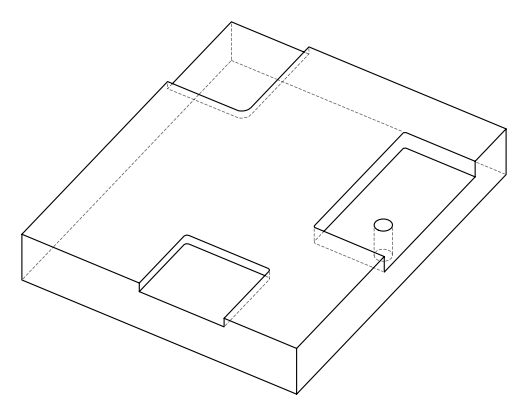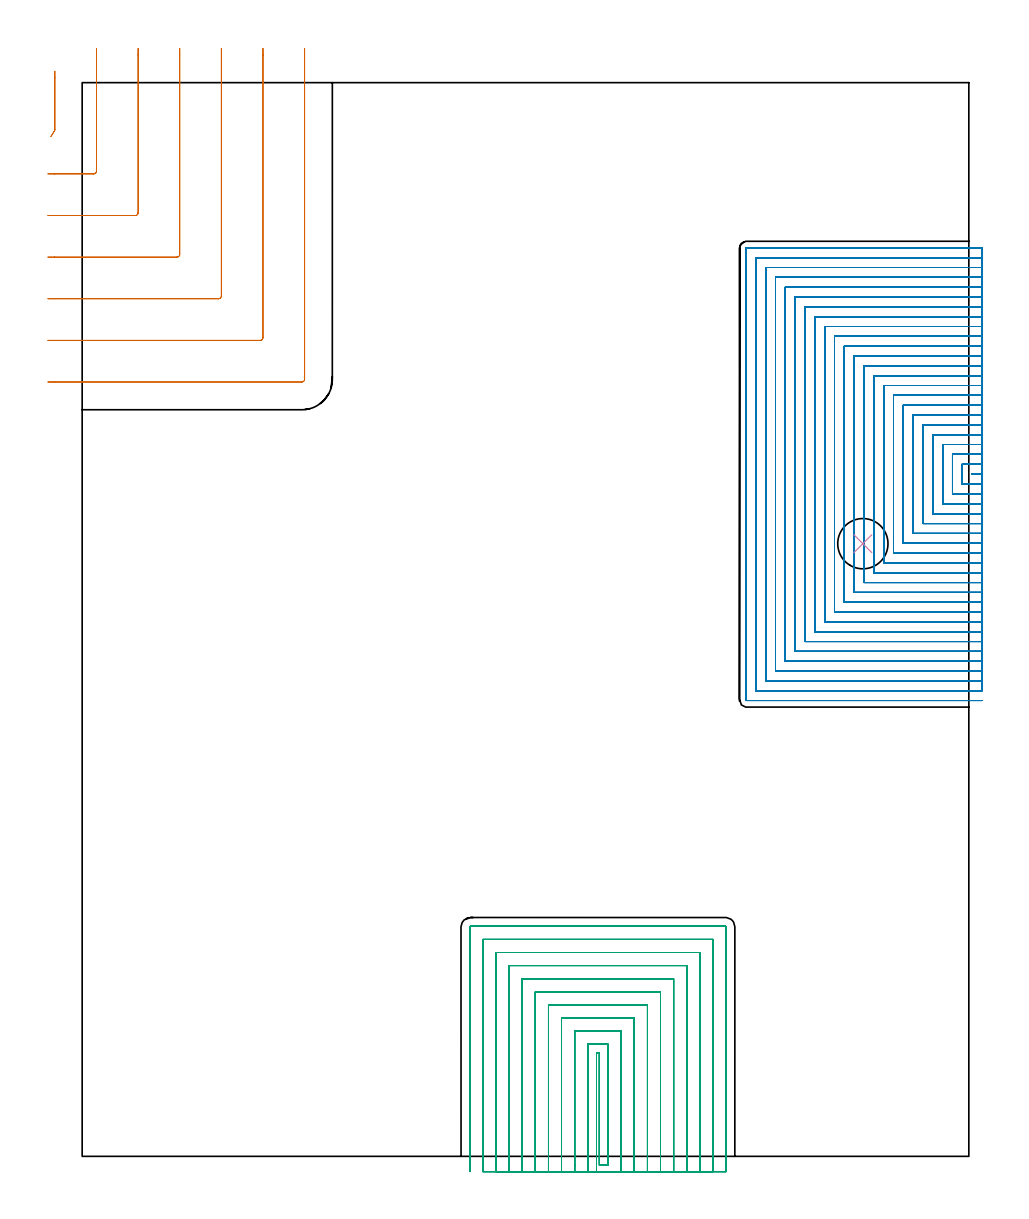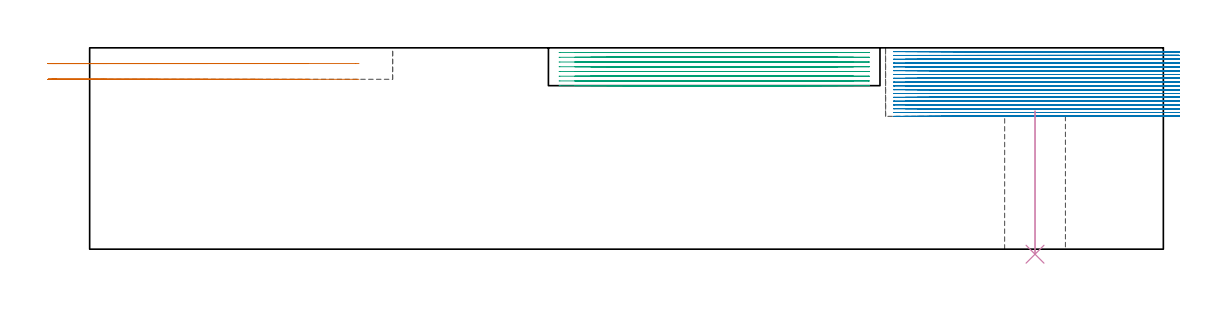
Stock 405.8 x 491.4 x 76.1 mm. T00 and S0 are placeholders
(PLAN: 4 operations, 3 tool changes, 427.3 min)
(1 MILL_CORNER_NOTCH_RECTANGULAR | CORNER_NOTCH_RECTANGULAR | UGT0201_109 | Follow Part, ap 6.35, ae 75% | 4.68 min | 203486 mm3)
(2 MILL_SLOT | SLOT_PARTIAL_RECTANGULAR | NXT0201_008 | Follow Part, ap 1.5, ae 75% | 363.99 min | 579639 mm3)
(3 MILL_SLOT_1 | SLOT_PARTIAL_RECTANGULAR_1 | UGT0201_126 | Follow Part, ap 2, ae 75% | 58.38 min | 195692 mm3)
(4 INDEXABLE_INSERT_DRILL_THROUGH_HOLE_FROM_SOLID | STEP1HOLE | NXT0302_017 | 0.22 min | 20845 mm3)
(TOOL UGT0201_109 | End Mill 25.4 mm | D25.4 FL25 Z2)
(TOOL NXT0201_008 | ENDMILL 6mm [2P460-0600-NA 1630] | D6 FL26 Z6)
(TOOL UGT0201_126 | Carbide End Mill 8.0 | D8 FL15 Z4)
(TOOL NXT0302_017 | Index. Insert Drill 23mm [880-D2300L25-05] | D23 PA176 FL115 Z2)
(OP 1 MILL_CORNER_NOTCH_RECTANGULAR)
G17 G21 G94 G90
T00 M6
G54
G17 G0 G90 X-14.316 Y466.753 S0 M3
G43 Z86.1 H0
Z70.15
G94 G1 X-12.7 Y469.281 F250.
G3 X-12.5 Y469.956 R1.27 F500.
G1 Y493.645
Y496.645 F250.
G0 Z86.1
X-15.7 Y449.65
Z70.15
G1 X-12.7
X5.288 F500.
G3 X6.55 Y450.912 R1.27
G1 Y504.1
Y507.1 F250.
G0 Z86.1
X-15.7 Y430.6
Z70.15
G1 X-12.7
X24.337 F500.
G3 X25.6 Y431.863 R1.27
G1 Y504.1
Y507.1 F250.
G0 Z86.1
X-15.7 Y411.55
Z70.15
G1 X-12.7
X43.387 F500.
G3 X44.65 Y412.813 R1.27
G1 Y504.1
Y507.1 F250.
G0 Z86.1
X-15.7 Y392.5
Z70.15
G1 X-12.7
X62.436 F500.
G3 X63.7 Y393.764 R1.27
G1 Y504.1
Y507.1 F250.
G0 Z86.1
X-15.7 Y373.45
Z70.15
G1 X-12.7
X81.486 F500.
G3 X82.75 Y374.714 R1.27
G1 Y504.1
Y507.1 F250.
G0 Z86.1
X-15.7 Y354.4
Z70.15
G1 X-12.7
X100.536 F500.
G3 X101.8 Y355.664 R1.27
G1 Y504.1
Y507.1 F250.
G0 Z86.1
X-14.316 Y466.753
Z64.2
G1 X-12.7 Y469.281
G3 X-12.5 Y469.956 R1.27 F500.
G1 Y493.645
Y496.645 F250.
G0 Z86.1
X-15.7 Y449.65
Z64.2
G1 X-12.7
X5.288 F500.
G3 X6.55 Y450.912 R1.27
G1 Y504.1
Y507.1 F250.
G0 Z86.1
X-15.7 Y430.6
Z64.2
G1 X-12.7
X24.337 F500.
G3 X25.6 Y431.863 R1.27
G1 Y504.1
Y507.1 F250.
G0 Z86.1
X-15.7 Y411.55
Z64.2
G1 X-12.7
X43.387 F500.
G3 X44.65 Y412.813 R1.27
G1 Y504.1
Y507.1 F250.
G0 Z86.1
X-15.7 Y392.5
Z64.2
G1 X-12.7
X62.436 F500.
G3 X63.7 Y393.764 R1.27
G1 Y504.1
Y507.1 F250.
G0 Z86.1
X-15.7 Y373.45
Z64.2
G1 X-12.7
X81.486 F500.
G3 X82.75 Y374.714 R1.27
G1 Y504.1
Y507.1 F250.
G0 Z86.1
X-15.7 Y354.4
Z64.2
G1 X-12.7
X100.536 F500.
G3 X101.8 Y355.664 R1.27
G1 Y504.1
Y507.1 F250.
G0 Z86.1
M5
M2
(OP 2 MILL_SLOT)
G17 G21 G94 G90
T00 M6
G54
G17 G0 G90 X411.8 Y312.3 S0 M3
G43 Z86.1 H1
Z74.661
G94 G1 X408.8 F250.
X407.3
Y312.1
X408.8
X411.8
Y316.8
X408.8
X402.8 F500.
Y307.6
X408.8
X411.8 F250.
Y321.3
X408.8
X398.3 F500.
Y303.1
X408.8
X411.8 F250.
Y325.8
X408.8
X393.8 F500.
Y298.6
X408.8
X411.8 F250.
Y330.3
X408.8
X389.3 F500.
Y294.1
X408.8
X411.8 F250.
Y334.8
X408.8
X384.8 F500.
Y289.6
X408.8
X411.8 F250.
Y339.3
X408.8
X380.3 F500.
Y285.1
X408.8
X411.8 F250.
Y343.8
X408.8
X375.8 F500.
Y280.6
X408.8
X411.8 F250.
Y348.3
X408.8
X371.3 F500.
Y276.1
X408.8
X411.8 F250.
Y352.8
X408.8
X366.8 F500.
Y271.6
X408.8
X411.8 F250.
Y357.3
X408.8
X362.3 F500.
Y267.1
X408.8
X411.8 F250.
Y361.8
X408.8
X357.8 F500.
Y262.6
X408.8
X411.8 F250.
Y366.3
X408.8
X353.3 F500.
Y258.1
X408.8
X411.8 F250.
Y370.8
X408.8
X348.8 F500.
Y253.6
X408.8
X411.8 F250.
Y375.3
X408.8
X344.3 F500.
Y249.1
X408.8
X411.8 F250.
Y379.8
X408.8
X339.8 F500.
Y244.6
X408.8
X411.8 F250.
Y384.3
X408.8
X335.3 F500.
Y240.1
X408.8
X411.8 F250.
Y388.8
X408.8
X330.8 F500.
Y235.6
X408.8
X411.8 F250.
Y393.3
X408.8
X326.3 F500.
Y231.1
X408.8
X411.8 F250.
Y397.8
X408.8
X321.8 F500.
Y226.6
X408.8
X411.8 F250.
Y402.3
X408.8
X317.3 F500.
Y222.1
X408.8
X411.8 F250.
Y406.8
X408.8
X312.8 F500.
Y217.6
X408.8
X411.8 F250.
Y411.3
X408.8
X308.3 F500.
Y213.1
X408.8
X411.8 F250.
Y415.8
X408.8
X304.1 F500.
G3 X303.8 Y415.5 R0.3
G1 Y208.9
G3 X304.1 Y208.6 R0.3
G1 X408.8
X411.8 F250.
G0 Y312.3 Z73.222
G1 X408.8
X407.3
Y312.1
X408.8
X411.8
Y316.8
X408.8
X402.8 F500.
Y307.6
X408.8
X411.8 F250.
Y321.3
X408.8
X398.3 F500.
Y303.1
X408.8
X411.8 F250.
Y325.8
X408.8
X393.8 F500.
Y298.6
X408.8
X411.8 F250.
Y330.3
X408.8
X389.3 F500.
Y294.1
X408.8
X411.8 F250.
Y334.8
X408.8
X384.8 F500.
Y289.6
X408.8
X411.8 F250.
Y339.3
X408.8
X380.3 F500.
Y285.1
X408.8
X411.8 F250.
Y343.8
X408.8
X375.8 F500.
Y280.6
X408.8
X411.8 F250.
Y348.3
X408.8
X371.3 F500.
Y276.1
X408.8
X411.8 F250.
Y352.8
X408.8
X366.8 F500.
Y271.6
X408.8
X411.8 F250.
Y357.3
X408.8
X362.3 F500.
Y267.1
X408.8
X411.8 F250.
Y361.8
X408.8
X357.8 F500.
Y262.6
X408.8
X411.8 F250.
Y366.3
X408.8
X353.3 F500.
Y258.1
X408.8
X411.8 F250.
Y370.8
X408.8
X348.8 F500.
Y253.6
X408.8
X411.8 F250.
Y375.3
X408.8
X344.3 F500.
Y249.1
X408.8
X411.8 F250.
Y379.8
X408.8
X339.8 F500.
Y244.6
X408.8
X411.8 F250.
Y384.3
X408.8
X335.3 F500.
Y240.1
X408.8
X411.8 F250.
Y388.8
X408.8
X330.8 F500.
Y235.6
X408.8
X411.8 F250.
Y393.3
X408.8
X326.3 F500.
Y231.1
X408.8
X411.8 F250.
Y397.8
X408.8
X321.8 F500.
Y226.6
X408.8
X411.8 F250.
Y402.3
X408.8
X317.3 F500.
Y222.1
X408.8
X411.8 F250.
Y406.8
X408.8
X312.8 F500.
Y217.6
X408.8
X411.8 F250.
Y411.3
X408.8
X308.3 F500.
Y213.1
X408.8
X411.8 F250.
Y415.8
X408.8
X304.1 F500.
G3 X303.8 Y415.5 R0.3
G1 Y208.9
G3 X304.1 Y208.6 R0.3
G1 X408.8
X411.8 F250.
G0 Y312.3 Z71.783
G1 X408.8
X407.3
Y312.1
X408.8
X411.8
Y316.8
X408.8
X402.8 F500.
Y307.6
X408.8
X411.8 F250.
Y321.3
X408.8
X398.3 F500.
Y303.1
X408.8
X411.8 F250.
Y325.8
X408.8
X393.8 F500.
Y298.6
X408.8
X411.8 F250.
Y330.3
X408.8
X389.3 F500.
Y294.1
X408.8
X411.8 F250.
Y334.8
X408.8
X384.8 F500.
Y289.6
X408.8
X411.8 F250.
Y339.3
X408.8
X380.3 F500.
Y285.1
X408.8
X411.8 F250.
Y343.8
X408.8
X375.8 F500.
Y280.6
X408.8
X411.8 F250.
Y348.3
X408.8
X371.3 F500.
Y276.1
X408.8
X411.8 F250.
Y352.8
X408.8
X366.8 F500.
Y271.6
X408.8
X411.8 F250.
Y357.3
X408.8
X362.3 F500.
Y267.1
X408.8
X411.8 F250.
Y361.8
X408.8
X357.8 F500.
Y262.6
X408.8
X411.8 F250.
Y366.3
X408.8
X353.3 F500.
Y258.1
X408.8
X411.8 F250.
Y370.8
X408.8
X348.8 F500.
Y253.6
X408.8
X411.8 F250.
Y375.3
X408.8
X344.3 F500.
Y249.1
X408.8
X411.8 F250.
Y379.8
X408.8
X339.8 F500.
Y244.6
X408.8
X411.8 F250.
Y384.3
X408.8
X335.3 F500.
Y240.1
X408.8
X411.8 F250.
Y388.8
X408.8
X330.8 F500.
Y235.6
X408.8
X411.8 F250.
Y393.3
X408.8
X326.3 F500.
Y231.1
X408.8
X411.8 F250.
Y397.8
X408.8
X321.8 F500.
Y226.6
X408.8
X411.8 F250.
Y402.3
X408.8
X317.3 F500.
Y222.1
X408.8
X411.8 F250.
Y406.8
X408.8
X312.8 F500.
Y217.6
X408.8
X411.8 F250.
Y411.3
X408.8
X308.3 F500.
Y213.1
X408.8
X411.8 F250.
Y415.8
X408.8
X304.1 F500.
G3 X303.8 Y415.5 R0.3
G1 Y208.9
G3 X304.1 Y208.6 R0.3
G1 X408.8
X411.8 F250.
G0 Y312.3 Z70.344
G1 X408.8
X407.3
Y312.1
X408.8
X411.8
Y316.8
X408.8
X402.8 F500.
Y307.6
X408.8
X411.8 F250.
Y321.3
X408.8
X398.3 F500.
Y303.1
X408.8
X411.8 F250.
Y325.8
X408.8
X393.8 F500.
Y298.6
X408.8
X411.8 F250.
Y330.3
X408.8
X389.3 F500.
Y294.1
X408.8
X411.8 F250.
Y334.8
X408.8
X384.8 F500.
Y289.6
X408.8
X411.8 F250.
Y339.3
X408.8
X380.3 F500.
Y285.1
X408.8
X411.8 F250.
Y343.8
X408.8
X375.8 F500.
Y280.6
X408.8
X411.8 F250.
Y348.3
X408.8
X371.3 F500.
Y276.1
X408.8
X411.8 F250.
Y352.8
X408.8
X366.8 F500.
Y271.6
X408.8
X411.8 F250.
Y357.3
X408.8
X362.3 F500.
Y267.1
X408.8
X411.8 F250.
Y361.8
X408.8
X357.8 F500.
Y262.6
X408.8
X411.8 F250.
Y366.3
X408.8
X353.3 F500.
Y258.1
X408.8
X411.8 F250.
Y370.8
X408.8
X348.8 F500.
Y253.6
X408.8
X411.8 F250.
Y375.3
X408.8
X344.3 F500.
Y249.1
X408.8
X411.8 F250.
Y379.8
X408.8
X339.8 F500.
Y244.6
X408.8
X411.8 F250.
Y384.3
X408.8
X335.3 F500.
Y240.1
X408.8
X411.8 F250.
Y388.8
X408.8
X330.8 F500.
Y235.6
X408.8
X411.8 F250.
Y393.3
X408.8
X326.3 F500.
Y231.1
X408.8
X411.8 F250.
Y397.8
X408.8
X321.8 F500.
Y226.6
X408.8
X411.8 F250.
Y402.3
X408.8
X317.3 F500.
Y222.1
X408.8
X411.8 F250.
Y406.8
X408.8
X312.8 F500.
Y217.6
X408.8
X411.8 F250.
Y411.3
X408.8
X308.3 F500.
Y213.1
X408.8
X411.8 F250.
Y415.8
X408.8
X304.1 F500.
G3 X303.8 Y415.5 R0.3
G1 Y208.9
G3 X304.1 Y208.6 R0.3
G1 X408.8
X411.8 F250.
G0 Y312.3 Z68.905
G1 X408.8
X407.3
Y312.1
X408.8
X411.8
Y316.8
X408.8
X402.8 F500.
Y307.6
X408.8
X411.8 F250.
Y321.3
X408.8
X398.3 F500.
Y303.1
X408.8
X411.8 F250.
Y325.8
X408.8
X393.8 F500.
Y298.6
X408.8
X411.8 F250.
Y330.3
X408.8
X389.3 F500.
Y294.1
X408.8
X411.8 F250.
Y334.8
X408.8
X384.8 F500.
Y289.6
X408.8
X411.8 F250.
Y339.3
X408.8
X380.3 F500.
Y285.1
X408.8
X411.8 F250.
Y343.8
X408.8
X375.8 F500.
Y280.6
X408.8
X411.8 F250.
Y348.3
X408.8
X371.3 F500.
Y276.1
X408.8
X411.8 F250.
Y352.8
X408.8
X366.8 F500.
Y271.6
X408.8
X411.8 F250.
Y357.3
X408.8
X362.3 F500.
Y267.1
X408.8
X411.8 F250.
Y361.8
X408.8
X357.8 F500.
Y262.6
X408.8
X411.8 F250.
Y366.3
X408.8
X353.3 F500.
Y258.1
X408.8
X411.8 F250.
Y370.8
X408.8
X348.8 F500.
Y253.6
X408.8
X411.8 F250.
Y375.3
X408.8
X344.3 F500.
Y249.1
X408.8
X411.8 F250.
Y379.8
X408.8
X339.8 F500.
Y244.6
X408.8
X411.8 F250.
Y384.3
X408.8
X335.3 F500.
Y240.1
X408.8
X411.8 F250.
Y388.8
X408.8
X330.8 F500.
Y235.6
X408.8
X411.8 F250.
Y393.3
X408.8
X326.3 F500.
Y231.1
X408.8
X411.8 F250.
Y397.8
X408.8
X321.8 F500.
Y226.6
X408.8
X411.8 F250.
Y402.3
X408.8
X317.3 F500.
Y222.1
X408.8
X411.8 F250.
Y406.8
X408.8
X312.8 F500.
Y217.6
X408.8
X411.8 F250.
Y411.3
X408.8
X308.3 F500.
Y213.1
X408.8
X411.8 F250.
Y415.8
X408.8
X304.1 F500.
G3 X303.8 Y415.5 R0.3
G1 Y208.9
G3 X304.1 Y208.6 R0.3
G1 X408.8
X411.8 F250.
G0 Y312.3 Z67.467
G1 X408.8
X407.3
Y312.1
X408.8
X411.8
Y316.8
X408.8
X402.8 F500.
Y307.6
X408.8
X411.8 F250.
Y321.3
X408.8
X398.3 F500.
Y303.1
X408.8
X411.8 F250.
Y325.8
X408.8
X393.8 F500.
Y298.6
X408.8
X411.8 F250.
Y330.3
X408.8
X389.3 F500.
Y294.1
X408.8
X411.8 F250.
Y334.8
X408.8
X384.8 F500.
Y289.6
X408.8
X411.8 F250.
Y339.3
X408.8
X380.3 F500.
Y285.1
X408.8
X411.8 F250.
Y343.8
X408.8
X375.8 F500.
Y280.6
X408.8
X411.8 F250.
Y348.3
X408.8
X371.3 F500.
Y276.1
X408.8
X411.8 F250.
Y352.8
X408.8
X366.8 F500.
Y271.6
X408.8
X411.8 F250.
Y357.3
X408.8
X362.3 F500.
Y267.1
X408.8
X411.8 F250.
Y361.8
X408.8
X357.8 F500.
Y262.6
X408.8
X411.8 F250.
Y366.3
X408.8
X353.3 F500.
Y258.1
X408.8
X411.8 F250.
Y370.8
X408.8
X348.8 F500.
Y253.6
X408.8
X411.8 F250.
Y375.3
X408.8
X344.3 F500.
Y249.1
X408.8
X411.8 F250.
Y379.8
X408.8
X339.8 F500.
Y244.6
X408.8
X411.8 F250.
Y384.3
X408.8
X335.3 F500.
Y240.1
X408.8
X411.8 F250.
Y388.8
X408.8
X330.8 F500.
Y235.6
X408.8
X411.8 F250.
Y393.3
X408.8
X326.3 F500.
Y231.1
X408.8
X411.8 F250.
Y397.8
X408.8
X321.8 F500.
Y226.6
X408.8
X411.8 F250.
Y402.3
X408.8
X317.3 F500.
Y222.1
X408.8
X411.8 F250.
Y406.8
X408.8
X312.8 F500.
Y217.6
X408.8
X411.8 F250.
Y411.3
X408.8
X308.3 F500.
Y213.1
X408.8
X411.8 F250.
Y415.8
X408.8
X304.1 F500.
G3 X303.8 Y415.5 R0.3
G1 Y208.9
G3 X304.1 Y208.6 R0.3
G1 X408.8
X411.8 F250.
G0 Y312.3 Z66.028
G1 X408.8
X407.3
Y312.1
X408.8
X411.8
Y316.8
X408.8
X402.8 F500.
Y307.6
X408.8
X411.8 F250.
Y321.3
X408.8
X398.3 F500.
Y303.1
X408.8
X411.8 F250.
Y325.8
X408.8
X393.8 F500.
Y298.6
X408.8
X411.8 F250.
Y330.3
X408.8
X389.3 F500.
Y294.1
X408.8
X411.8 F250.
Y334.8
X408.8
X384.8 F500.
Y289.6
X408.8
X411.8 F250.
Y339.3
X408.8
X380.3 F500.
Y285.1
X408.8
X411.8 F250.
Y343.8
X408.8
X375.8 F500.
Y280.6
X408.8
X411.8 F250.
Y348.3
X408.8
X371.3 F500.
Y276.1
X408.8
X411.8 F250.
Y352.8
X408.8
X366.8 F500.
Y271.6
X408.8
X411.8 F250.
Y357.3
X408.8
X362.3 F500.
Y267.1
X408.8
X411.8 F250.
Y361.8
X408.8
X357.8 F500.
Y262.6
X408.8
X411.8 F250.
Y366.3
X408.8
X353.3 F500.
Y258.1
X408.8
X411.8 F250.
Y370.8
X408.8
X348.8 F500.
Y253.6
X408.8
X411.8 F250.
Y375.3
X408.8
X344.3 F500.
Y249.1
X408.8
X411.8 F250.
Y379.8
X408.8
X339.8 F500.
Y244.6
X408.8
X411.8 F250.
Y384.3
X408.8
X335.3 F500.
Y240.1
X408.8
X411.8 F250.
Y388.8
X408.8
X330.8 F500.
Y235.6
X408.8
X411.8 F250.
Y393.3
X408.8
X326.3 F500.
Y231.1
X408.8
X411.8 F250.
Y397.8
X408.8
X321.8 F500.
Y226.6
X408.8
X411.8 F250.
Y402.3
X408.8
X317.3 F500.
Y222.1
X408.8
X411.8 F250.
Y406.8
X408.8
X312.8 F500.
Y217.6
X408.8
X411.8 F250.
Y411.3
X408.8
X308.3 F500.
Y213.1
X408.8
X411.8 F250.
Y415.8
X408.8
X304.1 F500.
G3 X303.8 Y415.5 R0.3
G1 Y208.9
G3 X304.1 Y208.6 R0.3
G1 X408.8
X411.8 F250.
G0 Y312.3 Z64.589
G1 X408.8
X407.3
Y312.1
X408.8
X411.8
Y316.8
X408.8
X402.8 F500.
Y307.6
X408.8
X411.8 F250.
Y321.3
X408.8
X398.3 F500.
Y303.1
X408.8
X411.8 F250.
Y325.8
X408.8
X393.8 F500.
Y298.6
X408.8
X411.8 F250.
Y330.3
X408.8
X389.3 F500.
Y294.1
X408.8
X411.8 F250.
Y334.8
X408.8
X384.8 F500.
Y289.6
X408.8
X411.8 F250.
Y339.3
X408.8
X380.3 F500.
Y285.1
X408.8
X411.8 F250.
Y343.8
X408.8
X375.8 F500.
Y280.6
X408.8
X411.8 F250.
Y348.3
X408.8
X371.3 F500.
Y276.1
X408.8
X411.8 F250.
Y352.8
X408.8
X366.8 F500.
Y271.6
X408.8
X411.8 F250.
Y357.3
X408.8
X362.3 F500.
Y267.1
X408.8
X411.8 F250.
Y361.8
X408.8
X357.8 F500.
Y262.6
X408.8
X411.8 F250.
Y366.3
X408.8
X353.3 F500.
Y258.1
X408.8
X411.8 F250.
Y370.8
X408.8
X348.8 F500.
Y253.6
X408.8
X411.8 F250.
Y375.3
X408.8
X344.3 F500.
Y249.1
X408.8
X411.8 F250.
Y379.8
X408.8
X339.8 F500.
Y244.6
X408.8
X411.8 F250.
Y384.3
X408.8
X335.3 F500.
Y240.1
X408.8
X411.8 F250.
Y388.8
X408.8
X330.8 F500.
Y235.6
X408.8
X411.8 F250.
Y393.3
X408.8
X326.3 F500.
Y231.1
X408.8
X411.8 F250.
Y397.8
X408.8
X321.8 F500.
Y226.6
X408.8
X411.8 F250.
Y402.3
X408.8
X317.3 F500.
Y222.1
X408.8
X411.8 F250.
Y406.8
X408.8
X312.8 F500.
Y217.6
X408.8
X411.8 F250.
Y411.3
X408.8
X308.3 F500.
Y213.1
X408.8
X411.8 F250.
Y415.8
X408.8
X304.1 F500.
G3 X303.8 Y415.5 R0.3
G1 Y208.9
G3 X304.1 Y208.6 R0.3
G1 X408.8
X411.8 F250.
G0 Y312.3 Z63.15
G1 X408.8
X407.3
Y312.1
X408.8
X411.8
Y316.8
X408.8
X402.8 F500.
Y307.6
X408.8
X411.8 F250.
Y321.3
X408.8
X398.3 F500.
Y303.1
X408.8
X411.8 F250.
Y325.8
X408.8
X393.8 F500.
Y298.6
X408.8
X411.8 F250.
Y330.3
X408.8
X389.3 F500.
Y294.1
X408.8
X411.8 F250.
Y334.8
X408.8
X384.8 F500.
Y289.6
X408.8
X411.8 F250.
Y339.3
X408.8
X380.3 F500.
Y285.1
X408.8
X411.8 F250.
Y343.8
X408.8
X375.8 F500.
Y280.6
X408.8
X411.8 F250.
Y348.3
X408.8
X371.3 F500.
Y276.1
X408.8
X411.8 F250.
Y352.8
X408.8
X366.8 F500.
Y271.6
X408.8
X411.8 F250.
Y357.3
X408.8
X362.3 F500.
Y267.1
X408.8
X411.8 F250.
Y361.8
X408.8
X357.8 F500.
Y262.6
X408.8
X411.8 F250.
Y366.3
X408.8
X353.3 F500.
Y258.1
X408.8
X411.8 F250.
Y370.8
X408.8
X348.8 F500.
Y253.6
X408.8
X411.8 F250.
Y375.3
X408.8
X344.3 F500.
Y249.1
X408.8
X411.8 F250.
Y379.8
X408.8
X339.8 F500.
Y244.6
X408.8
X411.8 F250.
Y384.3
X408.8
X335.3 F500.
Y240.1
X408.8
X411.8 F250.
Y388.8
X408.8
X330.8 F500.
Y235.6
X408.8
X411.8 F250.
Y393.3
X408.8
X326.3 F500.
Y231.1
X408.8
X411.8 F250.
Y397.8
X408.8
X321.8 F500.
Y226.6
X408.8
X411.8 F250.
Y402.3
X408.8
X317.3 F500.
Y222.1
X408.8
X411.8 F250.
Y406.8
X408.8
X312.8 F500.
Y217.6
X408.8
X411.8 F250.
Y411.3
X408.8
X308.3 F500.
Y213.1
X408.8
X411.8 F250.
Y415.8
X408.8
X304.1 F500.
G3 X303.8 Y415.5 R0.3
G1 Y208.9
G3 X304.1 Y208.6 R0.3
G1 X408.8
X411.8 F250.
G0 Y312.3 Z61.711
G1 X408.8
X407.3
Y312.1
X408.8
X411.8
Y316.8
X408.8
X402.8 F500.
Y307.6
X408.8
X411.8 F250.
Y321.3
X408.8
X398.3 F500.
Y303.1
X408.8
X411.8 F250.
Y325.8
X408.8
X393.8 F500.
Y298.6
X408.8
X411.8 F250.
Y330.3
X408.8
X389.3 F500.
Y294.1
X408.8
X411.8 F250.
Y334.8
X408.8
X384.8 F500.
Y289.6
X408.8
X411.8 F250.
Y339.3
X408.8
X380.3 F500.
Y285.1
X408.8
X411.8 F250.
Y343.8
X408.8
X375.8 F500.
Y280.6
X408.8
X411.8 F250.
Y348.3
X408.8
X371.3 F500.
Y276.1
X408.8
X411.8 F250.
Y352.8
X408.8
X366.8 F500.
Y271.6
X408.8
X411.8 F250.
Y357.3
X408.8
X362.3 F500.
Y267.1
X408.8
X411.8 F250.
Y361.8
X408.8
X357.8 F500.
Y262.6
X408.8
X411.8 F250.
Y366.3
X408.8
X353.3 F500.
Y258.1
X408.8
X411.8 F250.
Y370.8
X408.8
X348.8 F500.
Y253.6
X408.8
X411.8 F250.
Y375.3
X408.8
X344.3 F500.
Y249.1
X408.8
X411.8 F250.
Y379.8
X408.8
X339.8 F500.
Y244.6
X408.8
X411.8 F250.
Y384.3
X408.8
X335.3 F500.
Y240.1
X408.8
X411.8 F250.
Y388.8
X408.8
X330.8 F500.
Y235.6
X408.8
X411.8 F250.
Y393.3
X408.8
X326.3 F500.
Y231.1
X408.8
X411.8 F250.
Y397.8
X408.8
X321.8 F500.
Y226.6
X408.8
X411.8 F250.
Y402.3
X408.8
X317.3 F500.
Y222.1
X408.8
X411.8 F250.
Y406.8
X408.8
X312.8 F500.
Y217.6
X408.8
X411.8 F250.
Y411.3
X408.8
X308.3 F500.
Y213.1
X408.8
X411.8 F250.
Y415.8
X408.8
X304.1 F500.
G3 X303.8 Y415.5 R0.3
G1 Y208.9
G3 X304.1 Y208.6 R0.3
G1 X408.8
X411.8 F250.
G0 Y312.3 Z60.272
G1 X408.8
X407.3
Y312.1
X408.8
X411.8
Y316.8
X408.8
X402.8 F500.
Y307.6
X408.8
X411.8 F250.
Y321.3
X408.8
X398.3 F500.
Y303.1
X408.8
X411.8 F250.
Y325.8
X408.8
X393.8 F500.
Y298.6
X408.8
X411.8 F250.
Y330.3
X408.8
X389.3 F500.
Y294.1
X408.8
X411.8 F250.
Y334.8
X408.8
X384.8 F500.
Y289.6
X408.8
X411.8 F250.
Y339.3
X408.8
X380.3 F500.
Y285.1
X408.8
X411.8 F250.
Y343.8
X408.8
X375.8 F500.
Y280.6
X408.8
X411.8 F250.
Y348.3
X408.8
X371.3 F500.
Y276.1
X408.8
X411.8 F250.
Y352.8
X408.8
X366.8 F500.
Y271.6
X408.8
X411.8 F250.
Y357.3
X408.8
X362.3 F500.
Y267.1
X408.8
X411.8 F250.
Y361.8
X408.8
X357.8 F500.
Y262.6
X408.8
X411.8 F250.
Y366.3
X408.8
X353.3 F500.
Y258.1
X408.8
X411.8 F250.
Y370.8
X408.8
X348.8 F500.
Y253.6
X408.8
X411.8 F250.
Y375.3
X408.8
X344.3 F500.
Y249.1
X408.8
X411.8 F250.
Y379.8
X408.8
X339.8 F500.
Y244.6
X408.8
X411.8 F250.
Y384.3
X408.8
X335.3 F500.
Y240.1
X408.8
X411.8 F250.
Y388.8
X408.8
X330.8 F500.
Y235.6
X408.8
X411.8 F250.
Y393.3
X408.8
X326.3 F500.
Y231.1
X408.8
X411.8 F250.
Y397.8
X408.8
X321.8 F500.
Y226.6
X408.8
X411.8 F250.
Y402.3
X408.8
X317.3 F500.
Y222.1
X408.8
X411.8 F250.
Y406.8
X408.8
X312.8 F500.
Y217.6
X408.8
X411.8 F250.
Y411.3
X408.8
X308.3 F500.
Y213.1
X408.8
X411.8 F250.
Y415.8
X408.8
X304.1 F500.
G3 X303.8 Y415.5 R0.3
G1 Y208.9
G3 X304.1 Y208.6 R0.3
G1 X408.8
X411.8 F250.
G0 Y312.3 Z58.833
G1 X408.8
X407.3
Y312.1
X408.8
X411.8
Y316.8
X408.8
X402.8 F500.
Y307.6
X408.8
X411.8 F250.
Y321.3
X408.8
X398.3 F500.
Y303.1
X408.8
X411.8 F250.
Y325.8
X408.8
X393.8 F500.
Y298.6
X408.8
X411.8 F250.
Y330.3
X408.8
X389.3 F500.
Y294.1
X408.8
X411.8 F250.
Y334.8
X408.8
X384.8 F500.
Y289.6
X408.8
X411.8 F250.
Y339.3
X408.8
X380.3 F500.
Y285.1
X408.8
X411.8 F250.
Y343.8
X408.8
X375.8 F500.
Y280.6
X408.8
X411.8 F250.
Y348.3
X408.8
X371.3 F500.
Y276.1
X408.8
X411.8 F250.
Y352.8
X408.8
X366.8 F500.
Y271.6
X408.8
X411.8 F250.
Y357.3
X408.8
X362.3 F500.
Y267.1
X408.8
X411.8 F250.
Y361.8
X408.8
X357.8 F500.
Y262.6
X408.8
X411.8 F250.
Y366.3
X408.8
X353.3 F500.
Y258.1
X408.8
X411.8 F250.
Y370.8
X408.8
X348.8 F500.
Y253.6
X408.8
X411.8 F250.
Y375.3
X408.8
X344.3 F500.
Y249.1
X408.8
X411.8 F250.
Y379.8
X408.8
X339.8 F500.
Y244.6
X408.8
X411.8 F250.
Y384.3
X408.8
X335.3 F500.
Y240.1
X408.8
X411.8 F250.
Y388.8
X408.8
X330.8 F500.
Y235.6
X408.8
X411.8 F250.
Y393.3
X408.8
X326.3 F500.
Y231.1
X408.8
X411.8 F250.
Y397.8
X408.8
X321.8 F500.
Y226.6
X408.8
X411.8 F250.
Y402.3
X408.8
X317.3 F500.
Y222.1
X408.8
X411.8 F250.
Y406.8
X408.8
X312.8 F500.
Y217.6
X408.8
X411.8 F250.
Y411.3
X408.8
X308.3 F500.
Y213.1
X408.8
X411.8 F250.
Y415.8
X408.8
X304.1 F500.
G3 X303.8 Y415.5 R0.3
G1 Y208.9
G3 X304.1 Y208.6 R0.3
G1 X408.8
X411.8 F250.
G0 Y312.3 Z57.394
G1 X408.8
X407.3
Y312.1
X408.8
X411.8
Y316.8
X408.8
X402.8 F500.
Y307.6
X408.8
X411.8 F250.
Y321.3
X408.8
X398.3 F500.
Y303.1
X408.8
X411.8 F250.
Y325.8
X408.8
X393.8 F500.
Y298.6
X408.8
X411.8 F250.
Y330.3
X408.8
X389.3 F500.
Y294.1
X408.8
X411.8 F250.
Y334.8
X408.8
X384.8 F500.
Y289.6
X408.8
X411.8 F250.
Y339.3
X408.8
X380.3 F500.
Y285.1
X408.8
X411.8 F250.
Y343.8
X408.8
X375.8 F500.
Y280.6
X408.8
X411.8 F250.
Y348.3
X408.8
X371.3 F500.
Y276.1
X408.8
X411.8 F250.
Y352.8
X408.8
X366.8 F500.
Y271.6
X408.8
X411.8 F250.
Y357.3
X408.8
X362.3 F500.
Y267.1
X408.8
X411.8 F250.
Y361.8
X408.8
X357.8 F500.
Y262.6
X408.8
X411.8 F250.
Y366.3
X408.8
X353.3 F500.
Y258.1
X408.8
X411.8 F250.
Y370.8
X408.8
X348.8 F500.
Y253.6
X408.8
X411.8 F250.
Y375.3
X408.8
X344.3 F500.
Y249.1
X408.8
X411.8 F250.
Y379.8
X408.8
X339.8 F500.
Y244.6
X408.8
X411.8 F250.
Y384.3
X408.8
X335.3 F500.
Y240.1
X408.8
X411.8 F250.
Y388.8
X408.8
X330.8 F500.
Y235.6
X408.8
X411.8 F250.
Y393.3
X408.8
X326.3 F500.
Y231.1
X408.8
X411.8 F250.
Y397.8
X408.8
X321.8 F500.
Y226.6
X408.8
X411.8 F250.
Y402.3
X408.8
X317.3 F500.
Y222.1
X408.8
X411.8 F250.
Y406.8
X408.8
X312.8 F500.
Y217.6
X408.8
X411.8 F250.
Y411.3
X408.8
X308.3 F500.
Y213.1
X408.8
X411.8 F250.
Y415.8
X408.8
X304.1 F500.
G3 X303.8 Y415.5 R0.3
G1 Y208.9
G3 X304.1 Y208.6 R0.3
G1 X408.8
X411.8 F250.
G0 Y312.3 Z55.956
G1 X408.8
X407.3
Y312.1
X408.8
X411.8
Y316.8
X408.8
X402.8 F500.
Y307.6
X408.8
X411.8 F250.
Y321.3
X408.8
X398.3 F500.
Y303.1
X408.8
X411.8 F250.
Y325.8
X408.8
X393.8 F500.
Y298.6
X408.8
X411.8 F250.
Y330.3
X408.8
X389.3 F500.
Y294.1
X408.8
X411.8 F250.
Y334.8
X408.8
X384.8 F500.
Y289.6
X408.8
X411.8 F250.
Y339.3
X408.8
X380.3 F500.
Y285.1
X408.8
X411.8 F250.
Y343.8
X408.8
X375.8 F500.
Y280.6
X408.8
X411.8 F250.
Y348.3
X408.8
X371.3 F500.
Y276.1
X408.8
X411.8 F250.
Y352.8
X408.8
X366.8 F500.
Y271.6
X408.8
X411.8 F250.
Y357.3
X408.8
X362.3 F500.
Y267.1
X408.8
X411.8 F250.
Y361.8
X408.8
X357.8 F500.
Y262.6
X408.8
X411.8 F250.
Y366.3
X408.8
X353.3 F500.
Y258.1
X408.8
X411.8 F250.
Y370.8
X408.8
X348.8 F500.
Y253.6
X408.8
X411.8 F250.
Y375.3
X408.8
X344.3 F500.
Y249.1
X408.8
X411.8 F250.
Y379.8
X408.8
X339.8 F500.
Y244.6
X408.8
X411.8 F250.
Y384.3
X408.8
X335.3 F500.
Y240.1
X408.8
X411.8 F250.
Y388.8
X408.8
X330.8 F500.
Y235.6
X408.8
X411.8 F250.
Y393.3
X408.8
X326.3 F500.
Y231.1
X408.8
X411.8 F250.
Y397.8
X408.8
X321.8 F500.
Y226.6
X408.8
X411.8 F250.
Y402.3
X408.8
X317.3 F500.
Y222.1
X408.8
X411.8 F250.
Y406.8
X408.8
X312.8 F500.
Y217.6
X408.8
X411.8 F250.
Y411.3
X408.8
X308.3 F500.
Y213.1
X408.8
X411.8 F250.
Y415.8
X408.8
X304.1 F500.
G3 X303.8 Y415.5 R0.3
G1 Y208.9
G3 X304.1 Y208.6 R0.3
G1 X408.8
X411.8 F250.
G0 Y312.3 Z54.517
G1 X408.8
X407.3
Y312.1
X408.8
X411.8
Y316.8
X408.8
X402.8 F500.
Y307.6
X408.8
X411.8 F250.
Y321.3
X408.8
X398.3 F500.
Y303.1
X408.8
X411.8 F250.
Y325.8
X408.8
X393.8 F500.
Y298.6
X408.8
X411.8 F250.
Y330.3
X408.8
X389.3 F500.
Y294.1
X408.8
X411.8 F250.
Y334.8
X408.8
X384.8 F500.
Y289.6
X408.8
X411.8 F250.
Y339.3
X408.8
X380.3 F500.
Y285.1
X408.8
X411.8 F250.
Y343.8
X408.8
X375.8 F500.
Y280.6
X408.8
X411.8 F250.
Y348.3
X408.8
X371.3 F500.
Y276.1
X408.8
X411.8 F250.
Y352.8
X408.8
X366.8 F500.
Y271.6
X408.8
X411.8 F250.
Y357.3
X408.8
X362.3 F500.
Y267.1
X408.8
X411.8 F250.
Y361.8
X408.8
X357.8 F500.
Y262.6
X408.8
X411.8 F250.
Y366.3
X408.8
X353.3 F500.
Y258.1
X408.8
X411.8 F250.
Y370.8
X408.8
X348.8 F500.
Y253.6
X408.8
X411.8 F250.
Y375.3
X408.8
X344.3 F500.
Y249.1
X408.8
X411.8 F250.
Y379.8
X408.8
X339.8 F500.
Y244.6
X408.8
X411.8 F250.
Y384.3
X408.8
X335.3 F500.
Y240.1
X408.8
X411.8 F250.
Y388.8
X408.8
X330.8 F500.
Y235.6
X408.8
X411.8 F250.
Y393.3
X408.8
X326.3 F500.
Y231.1
X408.8
X411.8 F250.
Y397.8
X408.8
X321.8 F500.
Y226.6
X408.8
X411.8 F250.
Y402.3
X408.8
X317.3 F500.
Y222.1
X408.8
X411.8 F250.
Y406.8
X408.8
X312.8 F500.
Y217.6
X408.8
X411.8 F250.
Y411.3
X408.8
X308.3 F500.
Y213.1
X408.8
X411.8 F250.
Y415.8
X408.8
X304.1 F500.
G3 X303.8 Y415.5 R0.3
G1 Y208.9
G3 X304.1 Y208.6 R0.3
G1 X408.8
X411.8 F250.
G0 Y312.3 Z53.078
G1 X408.8
X407.3
Y312.1
X408.8
X411.8
Y316.8
X408.8
X402.8 F500.
Y307.6
X408.8
X411.8 F250.
Y321.3
X408.8
X398.3 F500.
Y303.1
X408.8
X411.8 F250.
Y325.8
X408.8
X393.8 F500.
Y298.6
X408.8
X411.8 F250.
Y330.3
X408.8
X389.3 F500.
Y294.1
X408.8
X411.8 F250.
Y334.8
X408.8
X384.8 F500.
Y289.6
X408.8
X411.8 F250.
Y339.3
X408.8
X380.3 F500.
Y285.1
X408.8
X411.8 F250.
Y343.8
X408.8
X375.8 F500.
Y280.6
X408.8
X411.8 F250.
Y348.3
X408.8
X371.3 F500.
Y276.1
X408.8
X411.8 F250.
Y352.8
X408.8
X366.8 F500.
Y271.6
X408.8
X411.8 F250.
Y357.3
X408.8
X362.3 F500.
Y267.1
X408.8
X411.8 F250.
Y361.8
X408.8
X357.8 F500.
Y262.6
X408.8
X411.8 F250.
Y366.3
X408.8
X353.3 F500.
Y258.1
X408.8
X411.8 F250.
Y370.8
X408.8
X348.8 F500.
Y253.6
X408.8
X411.8 F250.
Y375.3
X408.8
X344.3 F500.
Y249.1
X408.8
X411.8 F250.
Y379.8
X408.8
X339.8 F500.
Y244.6
X408.8
X411.8 F250.
Y384.3
X408.8
X335.3 F500.
Y240.1
X408.8
X411.8 F250.
Y388.8
X408.8
X330.8 F500.
Y235.6
X408.8
X411.8 F250.
Y393.3
X408.8
X326.3 F500.
Y231.1
X408.8
X411.8 F250.
Y397.8
X408.8
X321.8 F500.
Y226.6
X408.8
X411.8 F250.
Y402.3
X408.8
X317.3 F500.
Y222.1
X408.8
X411.8 F250.
Y406.8
X408.8
X312.8 F500.
Y217.6
X408.8
X411.8 F250.
Y411.3
X408.8
X308.3 F500.
Y213.1
X408.8
X411.8 F250.
Y415.8
X408.8
X304.1 F500.
G3 X303.8 Y415.5 R0.3
G1 Y208.9
G3 X304.1 Y208.6 R0.3
G1 X408.8
X411.8 F250.
G0 Y312.3 Z51.639
G1 X408.8
X407.3
Y312.1
X408.8
X411.8
Y316.8
X408.8
X402.8 F500.
Y307.6
X408.8
X411.8 F250.
Y321.3
X408.8
X398.3 F500.
Y303.1
X408.8
X411.8 F250.
Y325.8
X408.8
X393.8 F500.
Y298.6
X408.8
X411.8 F250.
Y330.3
X408.8
X389.3 F500.
Y294.1
X408.8
X411.8 F250.
Y334.8
X408.8
X384.8 F500.
Y289.6
X408.8
X411.8 F250.
Y339.3
X408.8
X380.3 F500.
Y285.1
X408.8
X411.8 F250.
Y343.8
X408.8
X375.8 F500.
Y280.6
X408.8
X411.8 F250.
Y348.3
X408.8
X371.3 F500.
Y276.1
X408.8
X411.8 F250.
Y352.8
X408.8
X366.8 F500.
Y271.6
X408.8
X411.8 F250.
Y357.3
X408.8
X362.3 F500.
Y267.1
X408.8
X411.8 F250.
Y361.8
X408.8
X357.8 F500.
Y262.6
X408.8
X411.8 F250.
Y366.3
X408.8
X353.3 F500.
Y258.1
X408.8
X411.8 F250.
Y370.8
X408.8
X348.8 F500.
Y253.6
X408.8
X411.8 F250.
Y375.3
X408.8
X344.3 F500.
Y249.1
X408.8
X411.8 F250.
Y379.8
X408.8
X339.8 F500.
Y244.6
X408.8
X411.8 F250.
Y384.3
X408.8
X335.3 F500.
Y240.1
X408.8
X411.8 F250.
Y388.8
X408.8
X330.8 F500.
Y235.6
X408.8
X411.8 F250.
Y393.3
X408.8
X326.3 F500.
Y231.1
X408.8
X411.8 F250.
Y397.8
X408.8
X321.8 F500.
Y226.6
X408.8
X411.8 F250.
Y402.3
X408.8
X317.3 F500.
Y222.1
X408.8
X411.8 F250.
Y406.8
X408.8
X312.8 F500.
Y217.6
X408.8
X411.8 F250.
Y411.3
X408.8
X308.3 F500.
Y213.1
X408.8
X411.8 F250.
Y415.8
X408.8
X304.1 F500.
G3 X303.8 Y415.5 R0.3
G1 Y208.9
G3 X304.1 Y208.6 R0.3
G1 X408.8
X411.8 F250.
G0 Y312.3 Z50.2
G1 X408.8
X407.3
Y312.1
X408.8
X411.8
Y316.8
X408.8
X402.8 F500.
Y307.6
X408.8
X411.8 F250.
Y321.3
X408.8
X398.3 F500.
Y303.1
X408.8
X411.8 F250.
Y325.8
X408.8
X393.8 F500.
Y298.6
X408.8
X411.8 F250.
Y330.3
X408.8
X389.3 F500.
Y294.1
X408.8
X411.8 F250.
Y334.8
X408.8
X384.8 F500.
Y289.6
X408.8
X411.8 F250.
Y339.3
X408.8
X380.3 F500.
Y285.1
X408.8
X411.8 F250.
Y343.8
X408.8
X375.8 F500.
Y280.6
X408.8
X411.8 F250.
Y348.3
X408.8
X371.3 F500.
Y276.1
X408.8
X411.8 F250.
Y352.8
X408.8
X366.8 F500.
Y271.6
X408.8
X411.8 F250.
Y357.3
X408.8
X362.3 F500.
Y267.1
X408.8
X411.8 F250.
Y361.8
X408.8
X357.8 F500.
Y262.6
X408.8
X411.8 F250.
Y366.3
X408.8
X353.3 F500.
Y258.1
X408.8
X411.8 F250.
Y370.8
X408.8
X348.8 F500.
Y253.6
X408.8
X411.8 F250.
Y375.3
X408.8
X344.3 F500.
Y249.1
X408.8
X411.8 F250.
Y379.8
X408.8
X339.8 F500.
Y244.6
X408.8
X411.8 F250.
Y384.3
X408.8
X335.3 F500.
Y240.1
X408.8
X411.8 F250.
Y388.8
X408.8
X330.8 F500.
Y235.6
X408.8
X411.8 F250.
Y393.3
X408.8
X326.3 F500.
Y231.1
X408.8
X411.8 F250.
Y397.8
X408.8
X321.8 F500.
Y226.6
X408.8
X411.8 F250.
Y402.3
X408.8
X317.3 F500.
Y222.1
X408.8
X411.8 F250.
Y406.8
X408.8
X312.8 F500.
Y217.6
X408.8
X411.8 F250.
Y411.3
X408.8
X308.3 F500.
Y213.1
X408.8
X411.8 F250.
Y415.8
X408.8
X304.1 F500.
G3 X303.8 Y415.5 R0.3
G1 Y208.9
G3 X304.1 Y208.6 R0.3
G1 X408.8
X411.8 F250.
G0 Z86.1
M5
M2
(OP 3 MILL_SLOT_1)
G17 G21 G94 G90
T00 M6
G54
G17 G0 G90 X235.4 Y-7. S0 M3
G43 Z86.1 H0
Z74.312
G94 G1 Y-4. F250.
Y47.3 F500.
X236.7
Y-4.
X240.7
Y51.3
X231.4
Y-4.
Y-7. F250.
X246.7
Y-4.
Y57.3 F500.
X225.4
Y-4.
Y-7. F250.
X252.7
Y-4.
Y63.3 F500.
X219.4
Y-4.
Y-7. F250.
X258.7
Y-4.
Y69.3 F500.
X213.4
Y-4.
Y-7. F250.
X264.7
Y-4.
Y75.3 F500.
X207.4
Y-4.
Y-7. F250.
X270.7
Y-4.
Y81.3 F500.
X201.4
Y-4.
Y-7. F250.
X276.7
Y-4.
Y87.3 F500.
X195.4
Y-4.
Y-7. F250.
X282.7
Y-4.
Y93.3 F500.
X189.4
Y-4.
Y-7. F250.
X288.7
Y-4.
Y99.3 F500.
X183.4
Y-4.
Y-7. F250.
X294.7
Y-4.
Y105. F500.
G3 X294.4 Y105.3 R0.3
G1 X177.7
G3 X177.4 Y105. R0.3
G1 Y-4.
Y-7. F250.
G0 X235.4 Z72.525
G1 Y-4.
Y47.3 F500.
X236.7
Y-4.
X240.7
Y51.3
X231.4
Y-4.
Y-7. F250.
X246.7
Y-4.
Y57.3 F500.
X225.4
Y-4.
Y-7. F250.
X252.7
Y-4.
Y63.3 F500.
X219.4
Y-4.
Y-7. F250.
X258.7
Y-4.
Y69.3 F500.
X213.4
Y-4.
Y-7. F250.
X264.7
Y-4.
Y75.3 F500.
X207.4
Y-4.
Y-7. F250.
X270.7
Y-4.
Y81.3 F500.
X201.4
Y-4.
Y-7. F250.
X276.7
Y-4.
Y87.3 F500.
X195.4
Y-4.
Y-7. F250.
X282.7
Y-4.
Y93.3 F500.
X189.4
Y-4.
Y-7. F250.
X288.7
Y-4.
Y99.3 F500.
X183.4
Y-4.
Y-7. F250.
X294.7
Y-4.
Y105. F500.
G3 X294.4 Y105.3 R0.3
G1 X177.7
G3 X177.4 Y105. R0.3
G1 Y-4.
Y-7. F250.
G0 X235.4 Z70.737
G1 Y-4.
Y47.3 F500.
X236.7
Y-4.
X240.7
Y51.3
X231.4
Y-4.
Y-7. F250.
X246.7
Y-4.
Y57.3 F500.
X225.4
Y-4.
Y-7. F250.
X252.7
Y-4.
Y63.3 F500.
X219.4
Y-4.
Y-7. F250.
X258.7
Y-4.
Y69.3 F500.
X213.4
Y-4.
Y-7. F250.
X264.7
Y-4.
Y75.3 F500.
X207.4
Y-4.
Y-7. F250.
X270.7
Y-4.
Y81.3 F500.
X201.4
Y-4.
Y-7. F250.
X276.7
Y-4.
Y87.3 F500.
X195.4
Y-4.
Y-7. F250.
X282.7
Y-4.
Y93.3 F500.
X189.4
Y-4.
Y-7. F250.
X288.7
Y-4.
Y99.3 F500.
X183.4
Y-4.
Y-7. F250.
X294.7
Y-4.
Y105. F500.
G3 X294.4 Y105.3 R0.3
G1 X177.7
G3 X177.4 Y105. R0.3
G1 Y-4.
Y-7. F250.
G0 X235.4 Z68.95
G1 Y-4.
Y47.3 F500.
X236.7
Y-4.
X240.7
Y51.3
X231.4
Y-4.
Y-7. F250.
X246.7
Y-4.
Y57.3 F500.
X225.4
Y-4.
Y-7. F250.
X252.7
Y-4.
Y63.3 F500.
X219.4
Y-4.
Y-7. F250.
X258.7
Y-4.
Y69.3 F500.
X213.4
Y-4.
Y-7. F250.
X264.7
Y-4.
Y75.3 F500.
X207.4
Y-4.
Y-7. F250.
X270.7
Y-4.
Y81.3 F500.
X201.4
Y-4.
Y-7. F250.
X276.7
Y-4.
Y87.3 F500.
X195.4
Y-4.
Y-7. F250.
X282.7
Y-4.
Y93.3 F500.
X189.4
Y-4.
Y-7. F250.
X288.7
Y-4.
Y99.3 F500.
X183.4
Y-4.
Y-7. F250.
X294.7
Y-4.
Y105. F500.
G3 X294.4 Y105.3 R0.3
G1 X177.7
G3 X177.4 Y105. R0.3
G1 Y-4.
Y-7. F250.
G0 X235.4 Z67.162
G1 Y-4.
Y47.3 F500.
X236.7
Y-4.
X240.7
Y51.3
X231.4
Y-4.
Y-7. F250.
X246.7
Y-4.
Y57.3 F500.
X225.4
Y-4.
Y-7. F250.
X252.7
Y-4.
Y63.3 F500.
X219.4
Y-4.
Y-7. F250.
X258.7
Y-4.
Y69.3 F500.
X213.4
Y-4.
Y-7. F250.
X264.7
Y-4.
Y75.3 F500.
X207.4
Y-4.
Y-7. F250.
X270.7
Y-4.
Y81.3 F500.
X201.4
Y-4.
Y-7. F250.
X276.7
Y-4.
Y87.3 F500.
X195.4
Y-4.
Y-7. F250.
X282.7
Y-4.
Y93.3 F500.
X189.4
Y-4.
Y-7. F250.
X288.7
Y-4.
Y99.3 F500.
X183.4
Y-4.
Y-7. F250.
X294.7
Y-4.
Y105. F500.
G3 X294.4 Y105.3 R0.3
G1 X177.7
G3 X177.4 Y105. R0.3
G1 Y-4.
Y-7. F250.
G0 X235.4 Z65.375
G1 Y-4.
Y47.3 F500.
X236.7
Y-4.
X240.7
Y51.3
X231.4
Y-4.
Y-7. F250.
X246.7
Y-4.
Y57.3 F500.
X225.4
Y-4.
Y-7. F250.
X252.7
Y-4.
Y63.3 F500.
X219.4
Y-4.
Y-7. F250.
X258.7
Y-4.
Y69.3 F500.
X213.4
Y-4.
Y-7. F250.
X264.7
Y-4.
Y75.3 F500.
X207.4
Y-4.
Y-7. F250.
X270.7
Y-4.
Y81.3 F500.
X201.4
Y-4.
Y-7. F250.
X276.7
Y-4.
Y87.3 F500.
X195.4
Y-4.
Y-7. F250.
X282.7
Y-4.
Y93.3 F500.
X189.4
Y-4.
Y-7. F250.
X288.7
Y-4.
Y99.3 F500.
X183.4
Y-4.
Y-7. F250.
X294.7
Y-4.
Y105. F500.
G3 X294.4 Y105.3 R0.3
G1 X177.7
G3 X177.4 Y105. R0.3
G1 Y-4.
Y-7. F250.
G0 X235.4 Z63.587
G1 Y-4.
Y47.3 F500.
X236.7
Y-4.
X240.7
Y51.3
X231.4
Y-4.
Y-7. F250.
X246.7
Y-4.
Y57.3 F500.
X225.4
Y-4.
Y-7. F250.
X252.7
Y-4.
Y63.3 F500.
X219.4
Y-4.
Y-7. F250.
X258.7
Y-4.
Y69.3 F500.
X213.4
Y-4.
Y-7. F250.
X264.7
Y-4.
Y75.3 F500.
X207.4
Y-4.
Y-7. F250.
X270.7
Y-4.
Y81.3 F500.
X201.4
Y-4.
Y-7. F250.
X276.7
Y-4.
Y87.3 F500.
X195.4
Y-4.
Y-7. F250.
X282.7
Y-4.
Y93.3 F500.
X189.4
Y-4.
Y-7. F250.
X288.7
Y-4.
Y99.3 F500.
X183.4
Y-4.
Y-7. F250.
X294.7
Y-4.
Y105. F500.
G3 X294.4 Y105.3 R0.3
G1 X177.7
G3 X177.4 Y105. R0.3
G1 Y-4.
Y-7. F250.
G0 X235.4 Z61.8
G1 Y-4.
Y47.3 F500.
X236.7
Y-4.
X240.7
Y51.3
X231.4
Y-4.
Y-7. F250.
X246.7
Y-4.
Y57.3 F500.
X225.4
Y-4.
Y-7. F250.
X252.7
Y-4.
Y63.3 F500.
X219.4
Y-4.
Y-7. F250.
X258.7
Y-4.
Y69.3 F500.
X213.4
Y-4.
Y-7. F250.
X264.7
Y-4.
Y75.3 F500.
X207.4
Y-4.
Y-7. F250.
X270.7
Y-4.
Y81.3 F500.
X201.4
Y-4.
Y-7. F250.
X276.7
Y-4.
Y87.3 F500.
X195.4
Y-4.
Y-7. F250.
X282.7
Y-4.
Y93.3 F500.
X189.4
Y-4.
Y-7. F250.
X288.7
Y-4.
Y99.3 F500.
X183.4
Y-4.
Y-7. F250.
X294.7
Y-4.
Y105. F500.
G3 X294.4 Y105.3 R0.3
G1 X177.7
G3 X177.4 Y105. R0.3
G1 Y-4.
Y-7. F250.
G0 Z86.1
M5
M2
(OP 4 INDEXABLE_INSERT_DRILL_THROUGH_HOLE_FROM_SOLID)
G17 G21 G94 G90
T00 M6
G54
G17 G0 G90 X357.3 Y280.4 S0 M3
G43 Z86.1 H1
G94 G81 G98 Z-1.902 F250. R52.2
G80
M5
M2
